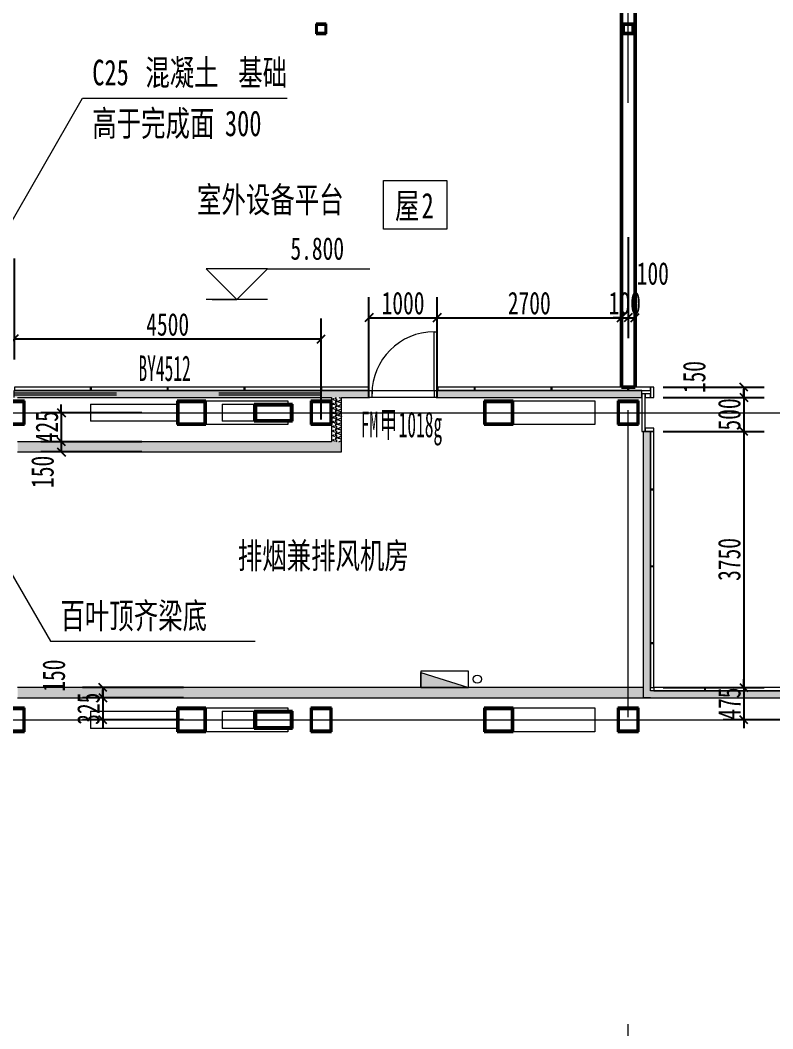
# Model space of a CAD drawing. Header units: millimetres. Extents: x 124696 to 347024, y 412631 to 564609.
# Drawn here: x 163260 to 174292, y 530575 to 545353 of the extents above; entities that cross this region are included whole.
import ezdxf

# ---------------------------------------------------------------- set-up
doc = ezdxf.new("R2010")
doc.units = ezdxf.units.MM
doc.header["$LTSCALE"] = 1500
doc.header["$MEASUREMENT"] = 0
doc.linetypes.add('二层平面图$0$划线 1mm', pattern=[2, 1, -1])
doc.linetypes.add('二层平面图$0$轴网线_12_3_3_3 mm', pattern=[21, 12, -3, 3, -3])
doc.layers.add('0-建筑底图', color=7, linetype='Continuous')
for name, color, linetype, lineweight in [('二层平面图$0$0-1', 7, 'Continuous', 5), ('二层平面图$0$A-ANNO-IDEN-LEVL', 3, 'Continuous', 15), ('二层平面图$0$A-DOOR', 51, 'Continuous', 9), ('二层平面图$0$A-DOOR-IDEN', 53, 'Continuous', 15), ('二层平面图$0$A-LINE', 7, 'Continuous', 9), ('二层平面图$0$A-WALL-1', 10, 'Continuous', 50), ('二层平面图$0$A-WALL-2', 170, 'Continuous', 20), ('二层平面图$0$A-WALL-CURT-PANEL-2', 7, 'Continuous', 9), ('二层平面图$0$A-WALL-CURT-PANEL-3', 140, 'Continuous', 9), ('二层平面图$0$A-WALL-CURT-STILE-2', 7, 'Continuous', 9), ('二层平面图$0$A-WALL-CURT-STILE-3', 7, 'Continuous', 9), ('二层平面图$0$A-WINDOW', 51, 'Continuous', 9), ('二层平面图$0$A-WINDOW-2', 51, '二层平面图$0$划线 1mm', 9), ('二层平面图$0$A-WINDOW-IDEN', 53, 'Continuous', 15), ('二层平面图$0$ANNO-DIMS', 3, 'Continuous', 15), ('二层平面图$0$ANNO-DOTE-1', 10, '二层平面图$0$轴网线_12_3_3_3 mm', 15), ('二层平面图$0$ANNO-TEXT', 7, 'Continuous', 15), ('二层平面图$0$ANNO-TEXT-1', 1, 'Continuous', 15), ('二层平面图$0$E-FIRE-EQPM', 3, 'Continuous', 9), ('二层平面图$0$S-BEAM', 4, 'Continuous', 9), ('二层平面图$0$S-BEAM-1', 7, 'Continuous', 9), ('二层平面图$0$S-BEAM-2', 130, 'Continuous', 35), ('二层平面图$0$S-COLU-1', 250, 'Continuous', 5), ('二层平面图$0$S-COLU-2', 130, 'Continuous', 35), ('二层平面图$0$WALL-HATCH', 252, 'Continuous', 9)]:
    doc.layers.add(name, color=color, linetype=linetype, lineweight=lineweight)
doc.styles.add('二层平面图$0$黑体', font='simhei.ttf', dxfattribs={"width": 0.7, "height": 375})
doc.styles.add('二层平面图$0$黑体_5', font='simhei.ttf', dxfattribs={"width": 0.7, "height": 330})
doc.styles.add('二层平面图$0$黑体_6', font='simhei.ttf', dxfattribs={"width": 0.5, "height": 375})
doc.styles.add('二层平面图$0$黑体_B', font='', dxfattribs={"width": 0.7, "height": 375})
doc.styles.get('二层平面图$0$黑体_B').set_extended_font_data('SimHei', bold=True)
doc.dimstyles.new('二层平面图$0$直线_2_2mm_黑体_引线_文字在上_2', dxfattribs={"dimscale": 304.8, "dimtxt": 412.811453, "dimasz": 0.393701, "dimexe": 0.984252, "dimexo": 0.0625, "dimgap": 0.147638, "dimtad": 1, "dimdec": 0, "dimzin": 0, "dimdsep": 46, "dimtxsty": '二层平面图$0$黑体_5', "dimblk1": '二层平面图$0$_Oblique', "dimblk2": '二层平面图$0$_Oblique', "dimsah": 1, "dimcen": 0.09, "dimazin": 0, "dimtfac": 1, "dimtdec": 4, "dimtix": 1, "dimtmove": 2, "dimatfit": 3, "dimfxl": 3.937008, "dimfxlon": 1, "dimtvp": 1, "dimtolj": 1, "dimtzin": 0, "dimarcsym": 2})
doc.dimstyles.new('二层平面图$0$直线_2_2mm_黑体_引线_文字在上_3', dxfattribs={"dimscale": 304.8, "dimtxt": 412.811453, "dimasz": 0.393701, "dimexe": 0.984252, "dimexo": 0.0625, "dimgap": 0.147638, "dimtad": 1, "dimdec": 0, "dimzin": 0, "dimdsep": 46, "dimtxsty": '二层平面图$0$黑体_5', "dimblk1": '二层平面图$0$_Oblique', "dimblk2": '二层平面图$0$_Oblique', "dimsah": 1, "dimcen": 0.09, "dimazin": 0, "dimtfac": 1, "dimtdec": 4, "dimtix": 1, "dimtmove": 0, "dimatfit": 3, "dimfxl": 3.937008, "dimfxlon": 1, "dimtvp": 1, "dimtolj": 1, "dimtzin": 0, "dimarcsym": 2})

# ---------------------------------------------------------------- blocks, each defined once
blk = doc.blocks.new('二层平面图$0$S-梁-钢-箱形1 - _-300x350x14x14-V61-104-2F')
at = {"layer": '二层平面图$0$S-BEAM-1'}
h = blk.add_hatch(color=256, dxfattribs=at)
h.paths.add_polyline_path([(25149, 67325), (25312, 67325), (25312, 67675), (24888, 67675), (24888, 67325)])
h.paths.add_polyline_path([(24908, 67339), (24908, 67661), (25292, 67661), (25292, 67339), (25149, 67339)])
for p, q in [((25312, 67675), (26512, 67675)), ((26512, 67325), (25312, 67325))]:
    blk.add_line(p, q, dxfattribs=at)
at = {"layer": '二层平面图$0$S-BEAM-2'}
for p, q in [((25312, 67675), (24888, 67675)), ((24888, 67675), (24888, 67325)), ((24908, 67339), (24908, 67661)), ((24908, 67661), (25292, 67661)), ((25292, 67661), (25292, 67339)), ((25312, 67325), (25312, 67675)), ((24888, 67325), (25312, 67325)), ((25292, 67339), (24908, 67339))]:
    blk.add_line(p, q, dxfattribs=at)
blk = doc.blocks.new('二层平面图$0$S-梁-钢-箱形1 - _-250x250x12x12-2248759-104-2F')
at = {"layer": '二层平面图$0$S-BEAM-1'}
h = blk.add_hatch(color=256, dxfattribs=at)
h.paths.add_polyline_path([(22080, 83125), (22080, 83375), (21520, 83375), (21520, 83125), (21698, 83125)])
h.paths.add_polyline_path([(21698, 83137), (21547, 83137), (21547, 83363), (22053, 83363), (22053, 83137)])
for p, q in [((19120, 83375), (20388, 83375)), ((20779, 83375), (20792, 83375)), ((21048, 83375), (21520, 83375)), ((20388, 83125), (19120, 83125)), ((20792, 83125), (20779, 83125)), ((21520, 83125), (21048, 83125))]:
    blk.add_line(p, q, dxfattribs=at)
at = {"layer": '二层平面图$0$S-BEAM-2'}
for p, q in [((22080, 83375), (21520, 83375)), ((21520, 83375), (21520, 83125)), ((21547, 83137), (21547, 83363)), ((21547, 83363), (22053, 83363)), ((22053, 83363), (22053, 83137)), ((22080, 83125), (22080, 83375)), ((21520, 83125), (22080, 83125)), ((22053, 83137), (21547, 83137))]:
    blk.add_line(p, q, dxfattribs=at)
blk = doc.blocks.new('二层平面图$0$SHS-Structure-Center_rvt-1-104-2F')
at = {"layer": '二层平面图$0$S-COLU-1'}
h = blk.add_hatch(color=256, dxfattribs=at)
h.paths.add_polyline_path([(22575, 88800), (22575, 88950), (22425, 88950), (22425, 88800)])
h.paths.add_polyline_path([(22435, 88810), (22435, 88940), (22565, 88940), (22565, 88810)])
h = blk.add_hatch(color=256, dxfattribs=at)
h.paths.add_polyline_path([(27075, 88800), (27075, 88950), (26925, 88950), (26925, 88800)])
h.paths.add_polyline_path([(27065, 88810), (26935, 88810), (26935, 88940), (27065, 88940)])
h = blk.add_hatch(color=256, dxfattribs=at)
h.paths.add_polyline_path([(17850, 83075), (18150, 83075), (18150, 83425), (17850, 83425)])
h.paths.add_polyline_path([(18136, 83089), (17864, 83089), (17864, 83411), (18136, 83411), (18136, 83287)])
h = blk.add_hatch(color=256, dxfattribs=at)
h.paths.add_polyline_path([(22350, 83075), (22650, 83075), (22650, 83425), (22350, 83425)])
h.paths.add_polyline_path([(22636, 83089), (22364, 83089), (22364, 83411), (22636, 83411)])
h = blk.add_hatch(color=256, dxfattribs=at)
h.paths.add_polyline_path([(26850, 83075), (27150, 83075), (27150, 83425), (26850, 83425)])
h.paths.add_polyline_path([(27136, 83089), (26864, 83089), (26864, 83411), (27136, 83411)])
h = blk.add_hatch(color=256, dxfattribs=at)
h.paths.add_polyline_path([(18150, 78575), (18150, 78925), (17850, 78925), (17850, 78575)])
h.paths.add_polyline_path([(17864, 78589), (17864, 78911), (18136, 78911), (18136, 78589)])
h = blk.add_hatch(color=256, dxfattribs=at)
h.paths.add_polyline_path([(22650, 78575), (22650, 78925), (22350, 78925), (22350, 78575), (22388, 78575)])
h.paths.add_polyline_path([(22636, 78589), (22364, 78589), (22364, 78911), (22636, 78911), (22636, 78807)])
h = blk.add_hatch(color=256, dxfattribs=at)
h.paths.add_polyline_path([(27150, 78575), (27150, 78925), (26850, 78925), (26850, 78575)])
h.paths.add_polyline_path([(27136, 78589), (26864, 78589), (26864, 78911), (27136, 78911), (27136, 78807)])
at = {"layer": '二层平面图$0$S-COLU-2'}
for p, q in [((22575, 88950), (22425, 88950)), ((22425, 88950), (22425, 88800)), ((22435, 88940), (22565, 88940)), ((22435, 88810), (22435, 88940)), ((22565, 88940), (22565, 88810)), ((22575, 88800), (22575, 88950)), ((27075, 88950), (26925, 88950)), ((26925, 88950), (26925, 88800)), ((26935, 88940), (27065, 88940)), ((26935, 88810), (26935, 88940)), ((27065, 88940), (27065, 88810)), ((27075, 88800), (27075, 88950)), ((22425, 88800), (22575, 88800)), ((22565, 88810), (22435, 88810)), ((26925, 88800), (27075, 88800)), ((27065, 88810), (26935, 88810)), ((18150, 83425), (17850, 83425)), ((17864, 83411), (18136, 83411)), ((18136, 83411), (18136, 83089)), ((18150, 83075), (18150, 83425)), ((22650, 83425), (22350, 83425)), ((22350, 83425), (22350, 83075)), ((22364, 83411), (22636, 83411)), ((22364, 83089), (22364, 83411)), ((22636, 83411), (22636, 83089)), ((22650, 83075), (22650, 83425)), ((27150, 83425), (26850, 83425)), ((26850, 83425), (26850, 83075)), ((26864, 83411), (27136, 83411)), ((26864, 83089), (26864, 83411)), ((27136, 83411), (27136, 83089)), ((27150, 83075), (27150, 83425)), ((17850, 83075), (18150, 83075)), ((18136, 83089), (17864, 83089)), ((22350, 83075), (22650, 83075)), ((22636, 83089), (22364, 83089)), ((26850, 83075), (27150, 83075)), ((27136, 83089), (26864, 83089)), ((18150, 78925), (17850, 78925)), ((18150, 78575), (18150, 78925)), ((22650, 78925), (22350, 78925)), ((22350, 78925), (22350, 78575)), ((22650, 78575), (22650, 78925)), ((27150, 78925), (26850, 78925)), ((26850, 78925), (26850, 78575)), ((27150, 78575), (27150, 78925)), ((17864, 78911), (18136, 78911)), ((18136, 78911), (18136, 78589)), ((22364, 78911), (22636, 78911)), ((22364, 78589), (22364, 78911)), ((22636, 78911), (22636, 78589)), ((26864, 78911), (27136, 78911)), ((26864, 78589), (26864, 78911)), ((27136, 78911), (27136, 78589)), ((17850, 78575), (18150, 78575)), ((18136, 78589), (17864, 78589)), ((22350, 78575), (22650, 78575)), ((22636, 78589), (22364, 78589)), ((26850, 78575), (27150, 78575)), ((27136, 78589), (26864, 78589))]:
    blk.add_line(p, q, dxfattribs=at)
at = {"layer": '二层平面图$0$S-BEAM'}
for name, p in [('二层平面图$0$S-梁-钢-箱形1 - _-250x250x12x12-2248759-104-2F', (0, 0)), ('二层平面图$0$S-梁-钢-箱形1 - _-300x350x14x14-V61-104-2F', (-4500, 15750)), ('二层平面图$0$S-梁-钢-箱形1 - _-300x350x14x14-V61-104-2F', (0, 15750)), ('二层平面图$0$S-梁-钢-箱形1 - _-300x350x14x14-V61-104-2F', (-4500, 11250)), ('二层平面图$0$S-梁-钢-箱形1 - _-300x350x14x14-V61-104-2F', (0, 11250)), ('二层平面图$0$S-梁-钢-箱形1 - _-250x250x12x12-2248759-104-2F', (0, -4500))]:
    blk.add_blockref(name, p, dxfattribs=at)
blk = doc.blocks.new('二层平面图$0$系统嵌板 - 深灰色埃特板-12949414-104-2F')
at = {"layer": '二层平面图$0$A-WALL-CURT-PANEL-3'}
for p, q in [((423, 0), (-423, 0)), ((-423, 0), (-423, -50)), ((423, -50), (423, 0)), ((-423, -50), (423, -50))]:
    blk.add_line(p, q, dxfattribs=at)
blk = doc.blocks.new('二层平面图$0$系统嵌板 - 深灰色埃特板-12949415-104-2F')
at = {"layer": '二层平面图$0$A-WALL-CURT-PANEL-3'}
for p, q in [((558.5, 0), (-558.5, 0)), ((-558.5, 0), (-558.5, -50)), ((558.5, -50), (558.5, 0)), ((-558.5, -50), (558.5, -50))]:
    blk.add_line(p, q, dxfattribs=at)
blk = doc.blocks.new('二层平面图$0$系统嵌板 - 深灰色埃特板-12949416-104-2F')
at = {"layer": '二层平面图$0$A-WALL-CURT-PANEL-3'}
for p, q in [((323, 0), (-323, 0)), ((-323, 0), (-323, -50)), ((323, -50), (323, 0)), ((-323, -50), (323, -50))]:
    blk.add_line(p, q, dxfattribs=at)
blk = doc.blocks.new('二层平面图$0$系统嵌板 - 白色艾特板-13183091-104-2F')
at = {"layer": '二层平面图$0$A-WALL-CURT-PANEL-3'}
for p, q in [((373, 0), (-373, 0)), ((-373, 0), (-373, -50)), ((373, -50), (373, 0)), ((-373, -50), (373, -50))]:
    blk.add_line(p, q, dxfattribs=at)
blk = doc.blocks.new('二层平面图$0$系统嵌板 - 白色艾特板-12480298-104-2F')
at = {"layer": '二层平面图$0$A-WALL-CURT-PANEL-3'}
for p, q in [((558.5, 0), (-558.5, 0)), ((-558.5, 0), (-558.5, -50)), ((558.5, -50), (558.5, 0)), ((-558.5, -50), (558.5, -50))]:
    blk.add_line(p, q, dxfattribs=at)
blk = doc.blocks.new('二层平面图$0$矩形竖梃 - 8 x 50 mm 蜂窝铝板幕墙开缝-12949413-104-2F')
at = {"layer": '二层平面图$0$A-WALL-CURT-STILE-3'}
for p, q in [((-4, 50), (4, 50)), ((-4, 0), (-4, 50)), ((4, 0), (-4, 0)), ((4, 50), (4, 0))]:
    blk.add_line(p, q, dxfattribs=at)
blk = doc.blocks.new('二层平面图$0$矩形竖梃 - 8 x 50 mm 蜂窝铝板幕墙开缝-12480294-104-2F')
at = {"layer": '二层平面图$0$A-WALL-CURT-STILE-3'}
for p, q in [((-4, 50), (4, 50)), ((-4, 0), (-4, 50)), ((4, 0), (-4, 0)), ((4, 50), (4, 0))]:
    blk.add_line(p, q, dxfattribs=at)
blk = doc.blocks.new('二层平面图$0$系统嵌板 - 白色艾特板-12960414-104-2F')
at = {"layer": '二层平面图$0$A-WALL-CURT-PANEL-3'}
for p, q in [((558.5, 0), (-558.5, 0)), ((-558.5, 0), (-558.5, -50)), ((558.5, -50), (558.5, 0)), ((-558.5, -50), (558.5, -50))]:
    blk.add_line(p, q, dxfattribs=at)
blk = doc.blocks.new('二层平面图$0$系统嵌板 - 白色艾特板-12960415-104-2F')
at = {"layer": '二层平面图$0$A-WALL-CURT-PANEL-3'}
for p, q in [((129, 0), (-558, 0)), ((-558, 0), (-558, -50)), ((129, -50), (129, 0)), ((-558, -50), (129, -50))]:
    blk.add_line(p, q, dxfattribs=at)
blk = doc.blocks.new('二层平面图$0$系统嵌板 - 白色艾特板-12960416-104-2F')
at = {"layer": '二层平面图$0$A-WALL-CURT-PANEL-3'}
for p, q in [((558, 0), (20, 0)), ((20, 0), (20, -50)), ((558, -50), (558, 0)), ((20, -50), (558, -50))]:
    blk.add_line(p, q, dxfattribs=at)
blk = doc.blocks.new('二层平面图$0$系统嵌板 - 白色艾特板-12960417-104-2F')
at = {"layer": '二层平面图$0$A-WALL-CURT-PANEL-3'}
for p, q in [((558.5, 0), (-558.5, 0)), ((-558.5, 0), (-558.5, -50)), ((558.5, -50), (558.5, 0)), ((-558.5, -50), (558.5, -50))]:
    blk.add_line(p, q, dxfattribs=at)
blk = doc.blocks.new('二层平面图$0$系统嵌板 - 白色艾特板-12960418-104-2F')
at = {"layer": '二层平面图$0$A-WALL-CURT-PANEL-3'}
for p, q in [((160, 0), (-160, 0)), ((-160, 0), (-160, -50)), ((160, -50), (160, 0)), ((-160, -50), (160, -50))]:
    blk.add_line(p, q, dxfattribs=at)
blk = doc.blocks.new('二层平面图$0$矩形竖梃 - 8 x 50 mm 蜂窝铝板幕墙开缝-12960403-104-2F')
at = {"layer": '二层平面图$0$A-WALL-CURT-STILE-3'}
for p, q in [((-4, 50), (4, 50)), ((-4, 0), (-4, 50)), ((4, 0), (-4, 0)), ((4, 50), (4, 0))]:
    blk.add_line(p, q, dxfattribs=at)
blk = doc.blocks.new('二层平面图$0$A-防火门_单扇_无观察窗 - FM甲1018g-12330788-104-2F')
at = {"layer": '二层平面图$0$A-DOOR'}
for p, q in [((455, 45), (455, 910)), ((455, 910), (500, 910)), ((500, 910), (500, 45)), ((-455, 45), (-500, 45)), ((-455, -45), (-455, 45)), ((455, 45), (455, -45)), ((500, 45), (455, 45)), ((-500, -45), (-455, -45)), ((455, -45), (500, -45))]:
    blk.add_line(p, q, dxfattribs=at)
blk.add_arc((455, 0), 910, 90, 180, dxfattribs=at)
blk = doc.blocks.new('二层平面图$0$矩形竖梃 - 8 x 50 mm 蜂窝铝板幕墙开缝-12480323-104-2F')
at = {"layer": '二层平面图$0$A-WALL-CURT-STILE-3'}
for p, q in [((0, 50), (-8, 50)), ((-8, 50), (-8, 0)), ((-8, 0), (0, 0)), ((0, 0), (0, 50))]:
    blk.add_line(p, q, dxfattribs=at)
blk = doc.blocks.new('二层平面图$0$矩形竖梃 - 8 x 50 mm 蜂窝铝板幕墙开缝-12480415-104-2F')
at = {"layer": '二层平面图$0$A-WALL-CURT-STILE-3'}
for p, q in [((-8, 50), (0, 50)), ((-8, 0), (-8, 50)), ((0, 0), (-8, 0)), ((0, 50), (0, 0))]:
    blk.add_line(p, q, dxfattribs=at)
blk = doc.blocks.new('二层平面图$0$系统嵌板 - 深灰色蜂窝铝板-12381135-104-2F')
at = {"layer": '二层平面图$0$A-WALL-CURT-PANEL-3'}
for p, q in [((275, 0), (-275, 0)), ((-275, 0), (-275, -50)), ((275, -50), (275, 0)), ((-275, -50), (275, -50))]:
    blk.add_line(p, q, dxfattribs=at)
blk = doc.blocks.new('二层平面图$0$系统嵌板 - 深灰色蜂窝铝板-11198184-104-2F')
at = {"layer": '二层平面图$0$A-WALL-CURT-PANEL-3'}
for p, q in [((62.5, 50), (-62.5, 50)), ((-62.5, 50), (-62.5, 0)), ((-62.5, 0), (62.5, 0)), ((62.5, 0), (62.5, 50))]:
    blk.add_line(p, q, dxfattribs=at)
blk = doc.blocks.new('二层平面图$0$系统嵌板 - 深灰色蜂窝铝板-6245011-104-2F')
at = {"layer": '二层平面图$0$A-WALL-CURT-PANEL-3'}
for p, q in [((75, 0), (-75, 0)), ((-75, 0), (-75, -50)), ((75, -50), (75, 0)), ((-75, -50), (75, -50))]:
    blk.add_line(p, q, dxfattribs=at)
blk = doc.blocks.new('二层平面图$0$系统嵌板 - 深灰色蜂窝铝板-12253202-104-2F')
at = {"layer": '二层平面图$0$A-WALL-CURT-PANEL-3'}
for p, q in [((37.5, 0), (-37.5, 0)), ((-37.5, 0), (-37.5, -50)), ((37.5, -50), (37.5, 0)), ((-37.5, -50), (37.5, -50))]:
    blk.add_line(p, q, dxfattribs=at)
blk = doc.blocks.new('二层平面图$0$A-金属百叶 - BY4512-12948362-104-2F')
at = {"layer": '二层平面图$0$A-WINDOW'}
for p, q in [((-2250, -50), (-2250, 50)), ((2250, 50), (2250, -50))]:
    blk.add_line(p, q, dxfattribs=at)
at = {"layer": '二层平面图$0$A-WINDOW-2'}
for p, q in [((-2250, 17), (2250, 17)), ((2250, -17), (-2250, -17))]:
    blk.add_line(p, q, dxfattribs=at)
blk = doc.blocks.new('二层平面图$0$国标_带灭火器箱组合式消防柜-乙型-左 - 1800x700x180 2-7042706-104-2F')
at = {"layer": '二层平面图$0$E-FIRE-EQPM'}
blk.add_hatch(color=256, dxfattribs=at).paths.add_polyline_path([(-350, 120), (-350, -100), (350, -100), (302, -85)])
for p, q in [((350, 140), (-350, 140)), ((-350, 140), (-350, -100)), ((-350, -100), (-350, 120)), ((-350, 120), (350, -100)), ((350, -100), (350, 140)), ((350, -100), (-350, -100)), ((-350, -100), (350, -100))]:
    blk.add_line(p, q, dxfattribs=at)
blk = doc.blocks.new('二层平面图$0$_Oblique')
at = {"color": 0, "linetype": 'ByBlock', "lineweight": -2}
blk.add_line((-0.5, -0.5), (0.5, 0.5), dxfattribs=at)
blk = doc.blocks.new('*D2598')
at = {"layer": '二层平面图$0$ANNO-DIMS', "color": 0, "lineweight": -2, "transparency": 16777216}
for p, q in [((27513, 83625), (28994, 83625)), ((28694, 83625), (28694, 83475)), ((27513, 83475), (28994, 83475))]:
    blk.add_line(p, q, dxfattribs=at)
at = {"layer": '二层平面图$0$ANNO-DIMS', "color": 0, "lineweight": -2, "transparency": 16777216, "xscale": 120, "yscale": 120, "zscale": 120}
for p, rotation in [((28694, 83625), 90), ((28694, 83475), 270)]:
    blk.add_blockref('二层平面图$0$_Oblique', p, dxfattribs=dict(at, rotation=rotation))
at = {"layer": '二层平面图$0$ANNO-DIMS', "color": 0, "transparency": 16777216, "insert": (27801, 83536), "char_height": 330, "width": 604.82, "attachment_point": 1, "rotation": 90, "line_spacing_factor": 0.872751, "style": '二层平面图$0$黑体_5'}
blk.add_mtext('\\A1;150', dxfattribs=at)
blk = doc.blocks.new('*D2599')
at = {"layer": '二层平面图$0$ANNO-DIMS', "color": 0, "lineweight": -2, "transparency": 16777216}
for p, q in [((28694, 83475), (28694, 83595)), ((27513, 83475), (28994, 83475)), ((28694, 83475), (28694, 82975)), ((27513, 82975), (28994, 82975)), ((28694, 82975), (28694, 82855))]:
    blk.add_line(p, q, dxfattribs=at)
at = {"layer": '二层平面图$0$ANNO-DIMS', "color": 0, "lineweight": -2, "transparency": 16777216, "xscale": 120, "yscale": 120, "zscale": 120}
for p, rotation in [((28694, 83475), 270), ((28694, 82975), 90)]:
    blk.add_blockref('二层平面图$0$_Oblique', p, dxfattribs=dict(at, rotation=rotation))
at = {"layer": '二层平面图$0$ANNO-DIMS', "color": 0, "transparency": 16777216, "insert": (28482, 83225), "char_height": 330, "width": 604.82, "attachment_point": 5, "rotation": 90, "style": '二层平面图$0$黑体_5'}
blk.add_mtext('\\A1;500', dxfattribs=at)
blk = doc.blocks.new('*D2600')
at = {"layer": '二层平面图$0$ANNO-DIMS', "color": 0, "lineweight": -2, "transparency": 16777216}
for p, q in [((27513, 82975), (28994, 82975)), ((28694, 82975), (28694, 79225)), ((27513, 79225), (28994, 79225))]:
    blk.add_line(p, q, dxfattribs=at)
at = {"layer": '二层平面图$0$ANNO-DIMS', "color": 0, "lineweight": -2, "transparency": 16777216, "xscale": 120, "yscale": 120, "zscale": 120}
for p, rotation in [((28694, 82975), 90), ((28694, 79225), 270)]:
    blk.add_blockref('二层平面图$0$_Oblique', p, dxfattribs=dict(at, rotation=rotation))
at = {"layer": '二层平面图$0$ANNO-DIMS', "color": 0, "transparency": 16777216, "insert": (28482, 81100), "char_height": 330, "width": 806.42, "attachment_point": 5, "rotation": 90, "style": '二层平面图$0$黑体_5'}
blk.add_mtext('\\A1;3750', dxfattribs=at)
blk = doc.blocks.new('*D2610')
at = {"layer": '二层平面图$0$ANNO-DIMS', "color": 0, "lineweight": -2, "transparency": 16777216}
for p, q in [((27513, 79225), (28994, 79225)), ((28694, 79225), (28694, 79345)), ((28694, 79225), (28694, 78750)), ((29875, 78750), (28394, 78750)), ((28694, 78750), (28694, 78630))]:
    blk.add_line(p, q, dxfattribs=at)
at = {"layer": '二层平面图$0$ANNO-DIMS', "color": 0, "lineweight": -2, "transparency": 16777216, "xscale": 120, "yscale": 120, "zscale": 120}
for p, rotation in [((28694, 79225), 270), ((28694, 78750), 90)]:
    blk.add_blockref('二层平面图$0$_Oblique', p, dxfattribs=dict(at, rotation=rotation))
at = {"layer": '二层平面图$0$ANNO-DIMS', "color": 0, "transparency": 16777216, "insert": (28484, 78988), "char_height": 330, "width": 604.82, "attachment_point": 5, "rotation": 90, "style": '二层平面图$0$黑体_5'}
blk.add_mtext('\\A1;475', dxfattribs=at)
blk = doc.blocks.new('*D2611')
at = {"layer": '二层平面图$0$ANNO-DIMS', "color": 0, "lineweight": -2, "transparency": 16777216}
for p, q in [((23200, 83461), (23200, 84942)), ((24200, 83461), (24200, 84942)), ((23200, 84642), (24200, 84642))]:
    blk.add_line(p, q, dxfattribs=at)
at = {"layer": '二层平面图$0$ANNO-DIMS', "color": 0, "lineweight": -2, "transparency": 16777216, "xscale": 120, "yscale": 120, "zscale": 120, "rotation": 180}
blk.add_blockref('二层平面图$0$_Oblique', (23200, 84642), dxfattribs=at)
at = {"layer": '二层平面图$0$ANNO-DIMS', "color": 0, "lineweight": -2, "transparency": 16777216, "xscale": 120, "yscale": 120, "zscale": 120}
blk.add_blockref('二层平面图$0$_Oblique', (24200, 84642), dxfattribs=at)
at = {"layer": '二层平面图$0$ANNO-DIMS', "color": 0, "transparency": 16777216, "insert": (23700, 84854), "char_height": 330, "width": 806.42, "attachment_point": 5, "style": '二层平面图$0$黑体_5'}
blk.add_mtext('\\A1;1000', dxfattribs=at)
blk = doc.blocks.new('*D2612')
at = {"layer": '二层平面图$0$ANNO-DIMS', "color": 0, "lineweight": -2, "transparency": 16777216}
for p, q in [((26900, 85823), (26900, 84342)), ((24200, 83461), (24200, 84942)), ((24200, 84642), (26900, 84642))]:
    blk.add_line(p, q, dxfattribs=at)
at = {"layer": '二层平面图$0$ANNO-DIMS', "color": 0, "lineweight": -2, "transparency": 16777216, "xscale": 120, "yscale": 120, "zscale": 120, "rotation": 180}
blk.add_blockref('二层平面图$0$_Oblique', (24200, 84642), dxfattribs=at)
at = {"layer": '二层平面图$0$ANNO-DIMS', "color": 0, "lineweight": -2, "transparency": 16777216, "xscale": 120, "yscale": 120, "zscale": 120}
blk.add_blockref('二层平面图$0$_Oblique', (26900, 84642), dxfattribs=at)
at = {"layer": '二层平面图$0$ANNO-DIMS', "color": 0, "transparency": 16777216, "insert": (25550, 84854), "char_height": 330, "width": 806.42, "attachment_point": 5, "style": '二层平面图$0$黑体_5'}
blk.add_mtext('\\A1;2700', dxfattribs=at)
blk = doc.blocks.new('*D2613')
at = {"layer": '二层平面图$0$ANNO-DIMS', "color": 0, "lineweight": -2, "transparency": 16777216}
for p, q in [((26900, 85823), (26900, 84342)), ((27000, 85823), (27000, 84342)), ((26900, 84642), (26780, 84642)), ((26900, 84642), (27000, 84642)), ((27000, 84642), (27120, 84642))]:
    blk.add_line(p, q, dxfattribs=at)
at = {"layer": '二层平面图$0$ANNO-DIMS', "color": 0, "lineweight": -2, "transparency": 16777216, "xscale": 120, "yscale": 120, "zscale": 120}
blk.add_blockref('二层平面图$0$_Oblique', (26900, 84642), dxfattribs=at)
at = {"layer": '二层平面图$0$ANNO-DIMS', "color": 0, "lineweight": -2, "transparency": 16777216, "xscale": 120, "yscale": 120, "zscale": 120, "rotation": 180}
blk.add_blockref('二层平面图$0$_Oblique', (27000, 84642), dxfattribs=at)
at = {"layer": '二层平面图$0$ANNO-DIMS', "color": 0, "transparency": 16777216, "insert": (26950, 84854), "char_height": 330, "width": 604.82, "attachment_point": 5, "style": '二层平面图$0$黑体_5'}
blk.add_mtext('\\A1;100', dxfattribs=at)
blk = doc.blocks.new('*D2614')
at = {"layer": '二层平面图$0$ANNO-DIMS', "color": 0, "lineweight": -2, "transparency": 16777216}
for p, q in [((27000, 85823), (27000, 84342)), ((27100, 85823), (27100, 84342)), ((27000, 84642), (27100, 84642))]:
    blk.add_line(p, q, dxfattribs=at)
at = {"layer": '二层平面图$0$ANNO-DIMS', "color": 0, "lineweight": -2, "transparency": 16777216, "xscale": 120, "yscale": 120, "zscale": 120, "rotation": 180}
blk.add_blockref('二层平面图$0$_Oblique', (27000, 84642), dxfattribs=at)
at = {"layer": '二层平面图$0$ANNO-DIMS', "color": 0, "lineweight": -2, "transparency": 16777216, "xscale": 120, "yscale": 120, "zscale": 120}
blk.add_blockref('二层平面图$0$_Oblique', (27100, 84642), dxfattribs=at)
at = {"layer": '二层平面图$0$ANNO-DIMS', "color": 0, "transparency": 16777216, "insert": (27125, 85456), "char_height": 330, "width": 604.82, "attachment_point": 1, "line_spacing_factor": 0.872751, "style": '二层平面图$0$黑体_5'}
blk.add_mtext('\\A1;100', dxfattribs=at)
blk = doc.blocks.new('*D2615')
at = {"layer": '二层平面图$0$ANNO-DIMS', "color": 0, "lineweight": -2, "transparency": 16777216}
for p, q in [((20482, 79225), (19001, 79225)), ((19301, 79225), (19301, 79075)), ((20482, 79075), (19001, 79075))]:
    blk.add_line(p, q, dxfattribs=at)
at = {"layer": '二层平面图$0$ANNO-DIMS', "color": 0, "lineweight": -2, "transparency": 16777216, "xscale": 120, "yscale": 120, "zscale": 120}
for p, rotation in [((19301, 79225), 90), ((19301, 79075), 270)]:
    blk.add_blockref('二层平面图$0$_Oblique', p, dxfattribs=dict(at, rotation=rotation))
at = {"layer": '二层平面图$0$ANNO-DIMS', "color": 0, "transparency": 16777216, "insert": (18415, 79162), "char_height": 330, "width": 604.82, "attachment_point": 1, "rotation": 90, "line_spacing_factor": 0.872751, "style": '二层平面图$0$黑体_5'}
blk.add_mtext('\\A1;150', dxfattribs=at)
blk = doc.blocks.new('*D2616')
at = {"layer": '二层平面图$0$ANNO-DIMS', "color": 0, "lineweight": -2, "transparency": 16777216}
for p, q in [((20482, 79075), (19001, 79075)), ((19301, 79075), (19301, 79195)), ((19301, 79075), (19301, 78750)), ((20482, 78750), (19001, 78750)), ((19301, 78750), (19301, 78630))]:
    blk.add_line(p, q, dxfattribs=at)
at = {"layer": '二层平面图$0$ANNO-DIMS', "color": 0, "lineweight": -2, "transparency": 16777216, "xscale": 120, "yscale": 120, "zscale": 120}
for p, rotation in [((19301, 79075), 270), ((19301, 78750), 90)]:
    blk.add_blockref('二层平面图$0$_Oblique', p, dxfattribs=dict(at, rotation=rotation))
at = {"layer": '二层平面图$0$ANNO-DIMS', "color": 0, "transparency": 16777216, "insert": (19091, 78913), "char_height": 330, "width": 604.82, "attachment_point": 5, "rotation": 90, "style": '二层平面图$0$黑体_5'}
blk.add_mtext('\\A1;325', dxfattribs=at)
blk = doc.blocks.new('二层平面图$0$高程点 - 高程点符号-322107-104-2F')
at = {"layer": '二层平面图$0$A-ANNO-IDEN-LEVL'}
for p, q in [((-3, 3), (-13, 3)), ((-3, 3), (3, 3)), ((0, 0), (-3, 3)), ((0, 0), (3, 3)), ((-2.999, 0), (2.991, 0))]:
    blk.add_line(p, q, dxfattribs=at)
blk = doc.blocks.new('二层平面图$0$00_引注_规范_ - 00_引注_规范_-5754764-104-2F')
at = {"layer": '二层平面图$0$ANNO-TEXT'}
for p, q in [((0, 0), (15, 0)), ((15, 0), (20, 0))]:
    blk.add_line(p, q, dxfattribs=at)
blk = doc.blocks.new('*D2706')
at = {"layer": '二层平面图$0$ANNO-DIMS', "color": 0, "lineweight": -2, "transparency": 16777216}
for p, q in [((18000, 85511), (18000, 84030)), ((22500, 83149), (22500, 84630)), ((18000, 84330), (22500, 84330))]:
    blk.add_line(p, q, dxfattribs=at)
at = {"layer": '二层平面图$0$ANNO-DIMS', "color": 0, "lineweight": -2, "transparency": 16777216, "xscale": 120, "yscale": 120, "zscale": 120, "rotation": 180}
blk.add_blockref('二层平面图$0$_Oblique', (18000, 84330), dxfattribs=at)
at = {"layer": '二层平面图$0$ANNO-DIMS', "color": 0, "lineweight": -2, "transparency": 16777216, "xscale": 120, "yscale": 120, "zscale": 120}
blk.add_blockref('二层平面图$0$_Oblique', (22500, 84330), dxfattribs=at)
at = {"layer": '二层平面图$0$ANNO-DIMS', "color": 0, "transparency": 16777216, "insert": (20250, 84542), "char_height": 330, "width": 806.42, "attachment_point": 5, "style": '二层平面图$0$黑体_5'}
blk.add_mtext('\\A1;4500', dxfattribs=at)
blk = doc.blocks.new('*D2707')
at = {"layer": '二层平面图$0$ANNO-DIMS', "color": 0, "lineweight": -2, "transparency": 16777216}
for p, q in [((18691, 83250), (18691, 83370)), ((19872, 83250), (18391, 83250)), ((18691, 83250), (18691, 82825)), ((19872, 82825), (18391, 82825)), ((18691, 82825), (18691, 82705))]:
    blk.add_line(p, q, dxfattribs=at)
at = {"layer": '二层平面图$0$ANNO-DIMS', "color": 0, "lineweight": -2, "transparency": 16777216, "xscale": 120, "yscale": 120, "zscale": 120}
for p, rotation in [((18691, 83250), 270), ((18691, 82825), 90)]:
    blk.add_blockref('二层平面图$0$_Oblique', p, dxfattribs=dict(at, rotation=rotation))
at = {"layer": '二层平面图$0$ANNO-DIMS', "color": 0, "transparency": 16777216, "insert": (18481, 83038), "char_height": 330, "width": 604.82, "attachment_point": 5, "rotation": 90, "style": '二层平面图$0$黑体_5'}
blk.add_mtext('\\A1;425', dxfattribs=at)
blk = doc.blocks.new('*D2708')
at = {"layer": '二层平面图$0$ANNO-DIMS', "color": 0, "lineweight": -2, "transparency": 16777216}
for p, q in [((19872, 82825), (18391, 82825)), ((18691, 82825), (18691, 82675)), ((19872, 82675), (18391, 82675))]:
    blk.add_line(p, q, dxfattribs=at)
at = {"layer": '二层平面图$0$ANNO-DIMS', "color": 0, "lineweight": -2, "transparency": 16777216, "xscale": 120, "yscale": 120, "zscale": 120}
for p, rotation in [((18691, 82825), 90), ((18691, 82675), 270)]:
    blk.add_blockref('二层平面图$0$_Oblique', p, dxfattribs=dict(at, rotation=rotation))
at = {"layer": '二层平面图$0$ANNO-DIMS', "color": 0, "transparency": 16777216, "insert": (18249, 82148), "char_height": 330, "width": 604.82, "attachment_point": 1, "rotation": 90, "line_spacing_factor": 0.872751, "style": '二层平面图$0$黑体_5'}
blk.add_mtext('\\A1;150', dxfattribs=at)
blk = doc.blocks.new('二层平面图')
at = {"layer": '二层平面图$0$WALL-HATCH'}
h = blk.add_hatch(dxfattribs=at)
h.set_pattern_fill('FP_111', color=8, angle=-113.578, style=0, pattern_type=2)
h.set_pattern_definition([(246.422, (22549.556, 83567.38), (-0.212, -152.88676), [26.213, -13.882, 69.19, -13.882, -42.855]), (246.422, (22549.556, 83567.38), (-0.212, -152.88676), [-123.167, 26.213, -16.642]), (293.58, (22589.473, 83567.38), (66.5144, -0.0014), [26.213, -13.882, 69.26, -13.882, -42.855]), (293.58, (22589.473, 83567.38), (66.5144, -0.0014), [-123.237, 26.213, -16.642]), (180, (22589.47, 83567.38), (-2e-11, -152.4), [39.907, -26.604]), (180, (22556.22, 83430.22), (-2e-11, -152.4), [39.907, -26.604]), (270, (22600, 83543.26), (66.513, -7e-12), [12.722, -139.678]), (270, (22566.743, 83467.06), (66.513, -7e-12), [12.722, -139.678]), (270, (22539.04, 83543.26), (66.513, -7e-12), [12.722, -139.678]), (270, (22505.78, 83467.06), (66.513, -7e-12), [12.722, -139.678])])
h.paths.add_polyline_path([(27200, 83475), (27200, 83575), (24200, 83575), (24200, 83475), (26875.1, 83475)])
h.paths.add_polyline_path([(23200, 83475), (23200, 83575), (18000, 83575), (18000, 83475), (23078.4, 83475)])
h = blk.add_hatch(dxfattribs=at)
h.set_pattern_fill('FP_134', color=8, angle=-113.578, style=0, pattern_type=2)
h.set_pattern_definition([(336.422, (22657.62, 83099.556), (152.887, -0.212), [26.213, -13.882, 69.19, -13.882, -42.855]), (336.422, (22657.62, 83099.556), (152.887, -0.212), [-123.167, 26.213, -16.642]), (23.58, (22657.62, 83139.473), (0.001, 66.514), [26.213, -13.882, 69.26, -13.882, -42.855]), (23.58, (22657.62, 83139.473), (0.001, 66.514), [-123.237, 26.213, -16.642]), (270, (22657.62, 83139.47), (152.4, 1e-12), [39.907, -26.604]), (270, (22794.78, 83106.22), (152.4, 1e-12), [39.907, -26.604]), (5e-13, (22681.74, 83150), (-6e-13, 66.513), [12.722, -139.678]), (5e-13, (22757.94, 83116.744), (-6e-13, 66.513), [12.722, -139.678]), (5e-13, (22681.74, 83089.04), (-6e-13, 66.513), [12.722, -139.678]), (5e-13, (22757.94, 83055.78), (-6e-13, 66.513), [12.722, -139.678])])
h.paths.add_polyline_path([(22650, 82825), (22800, 82825), (22800, 83475), (22650, 83475), (22650, 83051)])
h = blk.add_hatch(dxfattribs=at)
h.set_pattern_fill('FP_75', color=8, angle=-113.578, style=0, pattern_type=2)
h.set_pattern_definition([(336.422, (27232.62, 80849.556), (152.8868, -0.212), [26.213, -13.882, 69.19, -13.882, -42.855]), (336.422, (27232.62, 80849.556), (152.8868, -0.212), [-123.167, 26.213, -16.642]), (23.58, (27232.62, 80889.473), (0.0014, 66.5144), [26.213, -13.882, 69.26, -13.882, -42.855]), (23.58, (27232.62, 80889.473), (0.0014, 66.5144), [-123.237, 26.213, -16.642]), (270, (27232.62, 80889.47), (152.4, 6e-13), [39.907, -26.604]), (270, (27369.78, 80856.22), (152.4, 6e-13), [39.907, -26.604]), (2e-13, (27256.74, 80900), (-2e-13, 66.513), [12.722, -139.678]), (2e-13, (27332.94, 80866.743), (-2e-13, 66.513), [12.722, -139.678]), (2e-13, (27256.74, 80839.04), (-2e-13, 66.513), [12.722, -139.678]), (2e-13, (27332.94, 80805.78), (-2e-13, 66.513), [12.722, -139.678])])
h.paths.add_polyline_path([(27325, 79175), (27325, 82975), (27225, 82975), (27225, 79175)])
h = blk.add_hatch(dxfattribs=at)
h.set_pattern_fill('FP_133', color=8, angle=-113.578, style=0, pattern_type=2)
h.set_pattern_definition([(246.422, (20374.555, 82817.38), (-0.212, -152.8868), [26.213, -13.882, 69.19, -13.882, -42.855]), (246.422, (20374.555, 82817.38), (-0.212, -152.8868), [-123.167, 26.213, -16.642]), (293.58, (20414.474, 82817.38), (66.5144, -0.0014), [26.213, -13.882, 69.26, -13.882, -42.855]), (293.58, (20414.474, 82817.38), (66.5144, -0.0014), [-123.237, 26.213, -16.642]), (180, (20414.47, 82817.38), (-9e-12, -152.4), [39.907, -26.604]), (180, (20381.22, 82680.22), (-9e-12, -152.4), [39.907, -26.604]), (270, (20425, 82793.26), (66.513, -4e-12), [12.722, -139.678]), (270, (20391.744, 82717.06), (66.513, -4e-12), [12.722, -139.678]), (270, (20364.04, 82793.26), (66.513, -4e-12), [12.722, -139.678]), (270, (20330.784, 82717.06), (66.513, -4e-12), [12.722, -139.678])])
h.paths.add_polyline_path([(21007.5, 82675), (22800, 82675), (22800, 82825), (18050, 82825), (18050, 82675), (19626.9, 82675)])
h = blk.add_hatch(dxfattribs=at)
h.set_pattern_fill('FP_127', color=8, angle=-113.578, style=0, pattern_type=2)
h.set_pattern_definition([(66.422, (22687.945, 79082.62), (0.212, 152.88676), [26.213, -13.882, 69.19, -13.882, -42.855]), (66.422, (22687.945, 79082.62), (0.212, 152.88676), [-123.167, 26.213, -16.642]), (113.58, (22648.026, 79082.62), (-66.5144, 0.0014), [26.213, -13.882, 69.26, -13.882, -42.855]), (113.58, (22648.026, 79082.62), (-66.5144, 0.0014), [-123.237, 26.213, -16.642]), (360, (22648.03, 79082.62), (8e-12, 152.4), [39.907, -26.604]), (360, (22681.28, 79219.78), (8e-12, 152.4), [39.907, -26.604]), (90, (22637.5, 79106.74), (-66.513, 4e-12), [12.722, -139.678]), (90, (22670.76, 79182.94), (-66.513, 4e-12), [12.722, -139.678]), (90, (22698.46, 79106.74), (-66.513, 4e-12), [12.722, -139.678]), (90, (22731.717, 79182.94), (-66.513, 4e-12), [12.722, -139.678])])
h.paths.add_polyline_path([(26530, 79075), (27225, 79075), (27225, 79225), (18050, 79225), (18050, 79075), (25839.7, 79075)])
h = blk.add_hatch(dxfattribs=at)
h.set_pattern_fill('FP_74', color=8, angle=-113.578, style=0, pattern_type=2)
h.set_pattern_definition([(66.422, (33675.444, 79082.62), (0.21196, 152.88676), [26.213, -13.882, 69.19, -13.882, -42.855]), (66.422, (33675.444, 79082.62), (0.21196, 152.88676), [-123.167, 26.213, -16.642]), (113.58, (33635.526, 79082.62), (-66.51436, 0.00144), [26.213, -13.882, 69.26, -13.882, -42.855]), (113.58, (33635.526, 79082.62), (-66.51436, 0.00144), [-123.237, 26.213, -16.642]), (360, (33635.53, 79082.62), (8e-12, 152.4), [39.907, -26.604]), (360, (33668.78, 79219.78), (8e-12, 152.4), [39.907, -26.604]), (90, (33625, 79106.74), (-66.513, 4e-12), [12.722, -139.678]), (90, (33658.256, 79182.94), (-66.513, 4e-12), [12.722, -139.678]), (90, (33685.96, 79106.74), (-66.513, 4e-12), [12.722, -139.678]), (90, (33719.216, 79182.94), (-66.513, 4e-12), [12.722, -139.678])])
h.paths.add_polyline_path([(40025, 79075), (40025, 79175), (27225, 79175), (27225, 79075), (39645.8, 79075)])
at = {"layer": '二层平面图$0$A-ANNO-IDEN-LEVL', "color": 8}
for p, q in [((20902.9, 84906.5), (21156.7, 84906.5)), ((21156.7, 84906.5), (21262.4, 84906.5))]:
    blk.add_line(p, q, dxfattribs=at)
at = {"layer": '二层平面图$0$A-LINE', "color": 8}
for p, q in [((23200, 83575), (24200, 83575)), ((19120.4, 83375), (19120.4, 83125)), ((21048.3, 83375), (21048.3, 83125)), ((22012.2, 83425), (22012.2, 83375)), ((24200, 83475), (23200, 83475)), ((26512.2, 83425), (26512.2, 83075)), ((22012.2, 83125), (22012.2, 83075)), ((27325, 79073.4), (27225, 79073.4)), ((22012.2, 78925), (22012.2, 78875)), ((26512.2, 78925), (26512.2, 78575)), ((19120.4, 78875), (19120.4, 78625)), ((21048.3, 78875), (21048.3, 78625)), ((22012.2, 78625), (22012.2, 78575))]:
    blk.add_line(p, q, dxfattribs=at)
blk.add_circle((24787.7, 79345.9), 60, dxfattribs=at)
at = {"layer": '二层平面图$0$A-WALL-1', "color": 8}
for p, q in [((26900, 89425), (26900, 83625)), ((27100, 83625), (27100, 89425)), ((26900, 83625), (27100, 83625))]:
    blk.add_line(p, q, dxfattribs=at)
at = {"layer": '二层平面图$0$A-WALL-2', "color": 8}
for p, q in [((23200, 83575), (18000, 83575)), ((23200, 83475), (23200, 83575)), ((27200, 83575), (24200, 83575)), ((24200, 83575), (24200, 83475)), ((27200, 83475), (27200, 83575)), ((18050, 83475), (22650, 83475)), ((22650, 83475), (22650, 82825)), ((22800, 83475), (23200, 83475)), ((22800, 82675), (22800, 83475)), ((24200, 83475), (27200, 83475)), ((27325, 82975), (27225, 82975)), ((27225, 79075), (27225, 82975)), ((27325, 79175), (27325, 82975)), ((22650, 82825), (18050, 82825)), ((18050, 82675), (22800, 82675)), ((23960, 79225), (18050, 79225)), ((27225, 79225), (24660, 79225)), ((18050, 79075), (40025, 79075)), ((40025, 79175), (27325, 79175))]:
    blk.add_line(p, q, dxfattribs=at)
at = {"layer": '二层平面图$0$ANNO-DOTE-1', "color": 8}
for p, q in [((27000, -6710.3), (27000, 106757.2)), ((-18896.2, 83250), (161528.2, 83250)), ((-18896.2, 78750), (161528.2, 78750))]:
    blk.add_line(p, q, dxfattribs=at)
at = {"layer": '二层平面图$0$ANNO-TEXT', "color": 8}
for p, q in [((17837.5, 85830.6), (19000.1, 87860)), ((17953.8, 80910.2), (18533.6, 79900.8))]:
    blk.add_line(p, q, dxfattribs=at)
at = {"layer": '二层平面图$0$ANNO-TEXT-1', "color": 8, "flags": 128}
blk.add_lwpolyline([(23415.6, 86652.2), (24341, 86652.2), (24341, 85938.2), (23415.6, 85938.2)], close=True, dxfattribs=at)
at = {"layer": '二层平面图$0$0-1', "color": 8}
blk.add_blockref('二层平面图$0$SHS-Structure-Center_rvt-1-104-2F', (0, 0), dxfattribs=at)
at = {"layer": '二层平面图$0$A-ANNO-IDEN-LEVL', "color": 8, "extrusion": (0, 0, -1), "xscale": 149.9999999999999, "yscale": 149.9999999999999, "zscale": 149.9999999999999}
blk.add_blockref('二层平面图$0$高程点 - 高程点符号-322107-104-2F', (-21262.4, 84906.5), dxfattribs=at)
at = {"layer": '二层平面图$0$A-DOOR', "color": 8}
blk.add_blockref('二层平面图$0$A-防火门_单扇_无观察窗 - FM甲1018g-12330788-104-2F', (23700, 83525), dxfattribs=at)
at = {"layer": '二层平面图$0$A-WALL-CURT-PANEL-2', "color": 8}
for name, p in [('二层平面图$0$系统嵌板 - 白色艾特板-12960414-104-2F', (18562.5, 83625)), ('二层平面图$0$系统嵌板 - 白色艾特板-12960414-104-2F', (19687.5, 83625)), ('二层平面图$0$系统嵌板 - 白色艾特板-12960414-104-2F', (20812.5, 83625)), ('二层平面图$0$系统嵌板 - 白色艾特板-12960414-104-2F', (21937.5, 83625)), ('二层平面图$0$系统嵌板 - 白色艾特板-12960415-104-2F', (23062.5, 83625)), ('二层平面图$0$系统嵌板 - 白色艾特板-12960416-104-2F', (24187.5, 83625)), ('二层平面图$0$系统嵌板 - 白色艾特板-12960417-104-2F', (25312.5, 83625)), ('二层平面图$0$系统嵌板 - 白色艾特板-12960417-104-2F', (26437.5, 83625)), ('二层平面图$0$系统嵌板 - 白色艾特板-12960418-104-2F', (27164.5, 83625)), ('二层平面图$0$系统嵌板 - 白色艾特板-13183091-104-2F', (27748, 79225)), ('二层平面图$0$系统嵌板 - 白色艾特板-12480298-104-2F', (28687.5, 79225))]:
    blk.add_blockref(name, p, dxfattribs=at)
for name, p, rotation in [('二层平面图$0$系统嵌板 - 深灰色蜂窝铝板-12381135-104-2F', (27250, 83250), 270), ('二层平面图$0$系统嵌板 - 深灰色蜂窝铝板-12253202-104-2F', (27287.5, 83475), 180), ('二层平面图$0$系统嵌板 - 深灰色蜂窝铝板-6245011-104-2F', (27375, 83550), 269.9999999999918), ('二层平面图$0$系统嵌板 - 深灰色蜂窝铝板-11198184-104-2F', (27312.5, 83025), 180), ('二层平面图$0$系统嵌板 - 深灰色埃特板-12949414-104-2F', (27375, 82552), 269.9999999999999), ('二层平面图$0$系统嵌板 - 深灰色埃特板-12949415-104-2F', (27375, 81562.5), 269.9999999999999), ('二层平面图$0$系统嵌板 - 深灰色埃特板-12949415-104-2F', (27375, 80437.5), 269.9999999999999), ('二层平面图$0$系统嵌板 - 深灰色埃特板-12949416-104-2F', (27375, 79548), 269.9999999999999)]:
    blk.add_blockref(name, p, dxfattribs=dict(at, rotation=rotation))
at = {"layer": '二层平面图$0$A-WALL-CURT-STILE-2', "color": 8, "extrusion": (0, 0, -1)}
for name, p, rotation in [('二层平面图$0$矩形竖梃 - 8 x 50 mm 蜂窝铝板幕墙开缝-12960403-104-2F', (-19125, 83625), 180), ('二层平面图$0$矩形竖梃 - 8 x 50 mm 蜂窝铝板幕墙开缝-12960403-104-2F', (-20250, 83625), 180), ('二层平面图$0$矩形竖梃 - 8 x 50 mm 蜂窝铝板幕墙开缝-12960403-104-2F', (-21375, 83625), 180), ('二层平面图$0$矩形竖梃 - 8 x 50 mm 蜂窝铝板幕墙开缝-12960403-104-2F', (-22500, 83625), 180), ('二层平面图$0$矩形竖梃 - 8 x 50 mm 蜂窝铝板幕墙开缝-12480415-104-2F', (-23200, 83625), 180), ('二层平面图$0$矩形竖梃 - 8 x 50 mm 蜂窝铝板幕墙开缝-12960403-104-2F', (-24750, 83625), 180), ('二层平面图$0$矩形竖梃 - 8 x 50 mm 蜂窝铝板幕墙开缝-12960403-104-2F', (-25875, 83625), 180), ('二层平面图$0$矩形竖梃 - 8 x 50 mm 蜂窝铝板幕墙开缝-12960403-104-2F', (-27000, 83625), 180), ('二层平面图$0$矩形竖梃 - 8 x 50 mm 蜂窝铝板幕墙开缝-12949413-104-2F', (-27375, 82125), 270.0000000000001), ('二层平面图$0$矩形竖梃 - 8 x 50 mm 蜂窝铝板幕墙开缝-12949413-104-2F', (-27375, 81000), 270.0000000000001), ('二层平面图$0$矩形竖梃 - 8 x 50 mm 蜂窝铝板幕墙开缝-12949413-104-2F', (-27375, 79875), 270.0000000000001), ('二层平面图$0$矩形竖梃 - 8 x 50 mm 蜂窝铝板幕墙开缝-12480294-104-2F', (-28125, 79225), 180)]:
    blk.add_blockref(name, p, dxfattribs=dict(at, rotation=rotation))
at = {"layer": '二层平面图$0$A-WALL-CURT-STILE-2', "color": 8, "rotation": 180}
blk.add_blockref('二层平面图$0$矩形竖梃 - 8 x 50 mm 蜂窝铝板幕墙开缝-12480323-104-2F', (24200, 83625), dxfattribs=at)
at = {"layer": '二层平面图$0$A-WINDOW', "color": 8}
blk.add_blockref('二层平面图$0$A-金属百叶 - BY4512-12948362-104-2F', (20250, 83525), dxfattribs=at)
at = {"layer": '二层平面图$0$ANNO-TEXT', "color": 8, "xscale": 150, "yscale": 150, "zscale": 150}
for p in [(19000.1, 87860), (18533.6, 79900.8)]:
    blk.add_blockref('二层平面图$0$00_引注_规范_ - 00_引注_规范_-5754764-104-2F', p, dxfattribs=at)
at = {"layer": '二层平面图$0$E-FIRE-EQPM', "color": 8}
blk.add_blockref('二层平面图$0$国标_带灭火器箱组合式消防柜-乙型-左 - 1800x700x180 2-7042706-104-2F', (24310, 79324.8), dxfattribs=at)
at = {"layer": '二层平面图$0$A-ANNO-IDEN-LEVL', "color": 8, "insert": (22049.6, 85820.9), "char_height": 330, "width": 990.683, "attachment_point": 1, "line_spacing_factor": 0.872751, "style": '二层平面图$0$黑体_5'}
blk.add_mtext('5.800', dxfattribs=at)
at = {"layer": '二层平面图$0$A-DOOR-IDEN', "color": 8, "char_height": 375, "attachment_point": 1, "style": '二层平面图$0$黑体_6'}
for s, insert, width in [('FM', (23080.1, 83265), 336.709), ('\\f黑体|b0|i0|c134|p49|;\\W.5;甲', (23358, 83265), 336.709), ('1018g', (23635.8, 83265), 841.772)]:
    blk.add_mtext(s, dxfattribs=dict(at, insert=insert, width=width))
at = {"layer": '二层平面图$0$A-WINDOW-IDEN', "color": 8, "insert": (19822.7, 84088.5), "char_height": 375, "width": 1010.126, "attachment_point": 1, "style": '二层平面图$0$黑体_6'}
blk.add_mtext('BY4512', dxfattribs=at)
at = {"layer": '二层平面图$0$ANNO-TEXT', "color": 8, "char_height": 375, "attachment_point": 1}
for s, insert, width, style in [('C25 ', (19145.1, 88421.7), 942.784, '二层平面图$0$黑体'), ('混凝土', (19922.9, 88421.7), 1414.177, '二层平面图$0$黑体'), ('基础', (21284.2, 88421.7), 942.784, '二层平面图$0$黑体'), ('高于完成面', (19145.1, 87677.1), 2356.961, '二层平面图$0$黑体'), ('300', (21089.7, 87677.1), 707.088, '二层平面图$0$黑体'), ('室外设备平台', (20680.8, 86558.3), 2878.86, '二层平面图$0$黑体_B'), ('\\f黑体|b0|i0|c134|p49|;\\W.7;屋', (23582.3, 86471.6), 471.392, '二层平面图$0$黑体'), ('\\f黑体|b0|i0|c134|p49|;\\W.7;2', (23971.2, 86471.6), 235.696, '二层平面图$0$黑体'), ('排烟兼排风机房', (21278.4, 81343.2), 3358.67, '二层平面图$0$黑体_B'), ('百叶顶齐梁底', (18678.6, 80462.5), 2828.353, '二层平面图$0$黑体')]:
    blk.add_mtext(s, dxfattribs=dict(at, insert=insert, width=width, style=style))
at = {"layer": '二层平面图$0$ANNO-TEXT', "insert": (21089.7, 88421.7), "char_height": 375, "width": 235.696, "attachment_point": 1, "style": '二层平面图$0$黑体'}
blk.add_mtext('\\f黑体|b0|i0|c134|p49|;\\W.7; ', dxfattribs=at)
at = {"layer": '二层平面图$0$ANNO-DIMS', "color": 8}
for base, p1, p2, override, picture, middle in [((26900, 84642.3), (24200, 83442.3), (26900, 85842.3), {"dimpost": '<>', "dimfxl": 3612.478374}, '*D2612', (25550, 84854.1)), ((27000, 84642.3), (26900, 85842.3), (27000, 85842.3), {"dimpost": '<>', "dimfxl": 100}, '*D2613', (26950, 84854.1)), ((22500, 84330.3), (18000, 85530.3), (22500, 83130.3), {"dimpost": '<>', "dimfxl": 5100.000001}, '*D2706', (20250, 84542.2)), ((24200, 84642.3), (23200, 83442.3), (24200, 83442.3), {"dimpost": '<>', "dimfxl": 1000}, '*D2611', (23700, 84854.1))]:
    dim = blk.add_linear_dim(base=base, p1=p1, p2=p2, dimstyle='二层平面图$0$直线_2_2mm_黑体_引线_文字在上_3', override=override, dxfattribs=at)
    dim.commit()
    dim.dimension.update_dxf_attribs({"geometry": picture, "text_midpoint": middle})
dim = blk.add_linear_dim(base=(27100, 84642.3), p1=(27000, 85842.3), p2=(27100, 85842.3), dimstyle='二层平面图$0$直线_2_2mm_黑体_引线_文字在上_2', override={"dimpost": '<>', "dimfxl": 100}, dxfattribs=at)
dim.commit()
dim.dimension.update_dxf_attribs({"geometry": '*D2614', "text_midpoint": (27427.8, 85236.1), "dimtype": 160})
for base, p1, p2, picture, middle in [((28694.2, 83475), (27494.2, 83625), (27494.2, 83475), '*D2598', (28020.6, 83838.4)), ((18691.4, 82675), (19891.4, 82825), (19891.4, 82675), '*D2708', (18469.2, 82450.8)), ((19301.1, 79075), (20501.1, 79225), (20501.1, 79075), '*D2615', (18634.7, 79464))]:
    dim = blk.add_linear_dim(base=base, p1=p1, p2=p2, angle=90, dimstyle='二层平面图$0$直线_2_2mm_黑体_引线_文字在上_2', override={"dimpost": '<>', "dimfxl": 150}, dxfattribs=at)
    dim.commit()
    dim.dimension.update_dxf_attribs({"geometry": picture, "text_midpoint": middle, "dimtype": 160, "text_rotation": 90})
for base, p1, p2, override, picture, middle in [((28694.2, 82975), (27494.2, 83475), (27494.2, 82975), {"dimpost": '<>', "dimfxl": 500}, '*D2599', (28482.4, 83225)), ((18691.4, 82825), (19891.4, 83250), (19891.4, 82825), {"dimpost": '<>', "dimfxl": 425}, '*D2707', (18481.4, 83037.5)), ((28694.2, 79225), (27494.2, 82975), (27494.2, 79225), {"dimpost": '<>', "dimfxl": 3750}, '*D2600', (28482.4, 81100)), ((19301.1, 78750), (20501.1, 79075), (20501.1, 78750), {"dimpost": '<>', "dimfxl": 325}, '*D2616', (19091.1, 78912.5)), ((28694.2, 78750), (27494.2, 79225), (29894.2, 78750), {"dimpost": '<>', "dimfxl": 2446.553699}, '*D2610', (28484.2, 78987.5))]:
    dim = blk.add_linear_dim(base=base, p1=p1, p2=p2, angle=90, dimstyle='二层平面图$0$直线_2_2mm_黑体_引线_文字在上_3', override=override, dxfattribs=at)
    dim.commit()
    dim.dimension.update_dxf_attribs({"geometry": picture, "text_midpoint": middle})

msp = doc.modelspace()

# ---------------------------------------------------------------- block references
at = {"layer": '0-建筑底图'}
msp.add_blockref('二层平面图', (145172, 456352), dxfattribs=at)

doc.saveas('drawing.dxf')
